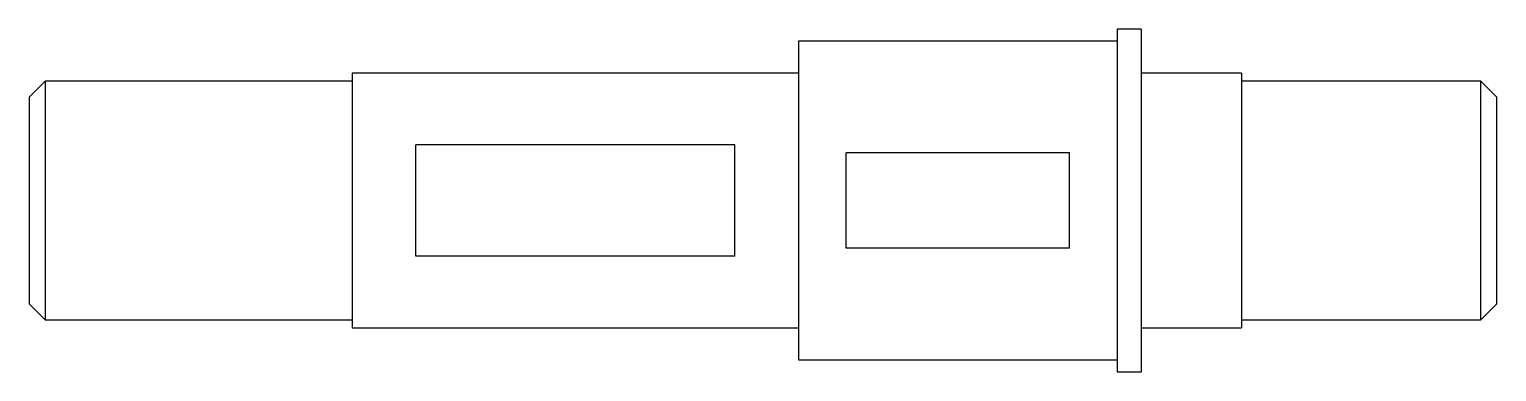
# Model space of a CAD drawing. Header units: millimetres. Extents: x 0 to 184, y -22 to 22.
import ezdxf

# ---------------------------------------------------------------- set-up
doc = ezdxf.new("R2010")
doc.units = ezdxf.units.MM

msp = doc.modelspace()

# ---------------------------------------------------------------- linework, layer by layer
at = {"color": 7, "linetype": 'Continuous', "lineweight": 25}
for p, q in [((139.5, 21.5), (136.5, 21.5)), ((136.5, 21.5), (136.5, -21.5)), ((139.5, 21.5), (139.5, -21.5)), ((136.5, 20), (96.5, 20)), ((96.5, 20), (96.5, -20)), ((2, 15), (0, 13)), ((40.5, 15), (2, 15)), ((2, 15), (2, -15)), ((96.5, 16), (40.5, 16)), ((40.5, 16), (40.5, -16)), ((152.1, 16), (139.5, 16)), ((152.1, 16), (152.1, -16)), ((182.1, 15), (152.1, 15)), ((184.1, 13), (182.1, 15)), ((182.1, -15), (182.1, 15)), ((0, -13), (0, 13)), ((184.1, 13), (184.1, -13)), ((88.5, 7), (48.5, 7)), ((48.5, -7), (48.5, 7)), ((88.5, -7), (88.5, 7)), ((130.5, 6), (102.5, 6)), ((102.5, -6), (102.5, 6)), ((130.5, -6), (130.5, 6)), ((88.5, -7), (48.5, -7)), ((130.5, -6), (102.5, -6)), ((0, -13), (2, -15)), ((182.1, -15), (184.1, -13)), ((2, -15), (40.5, -15)), ((40.5, -16), (96.5, -16)), ((139.5, -16), (152.1, -16)), ((152.1, -15), (182.1, -15)), ((96.5, -20), (136.5, -20)), ((136.5, -21.5), (139.5, -21.5))]:
    msp.add_line(p, q, dxfattribs=at)

doc.saveas('drawing.dxf')
